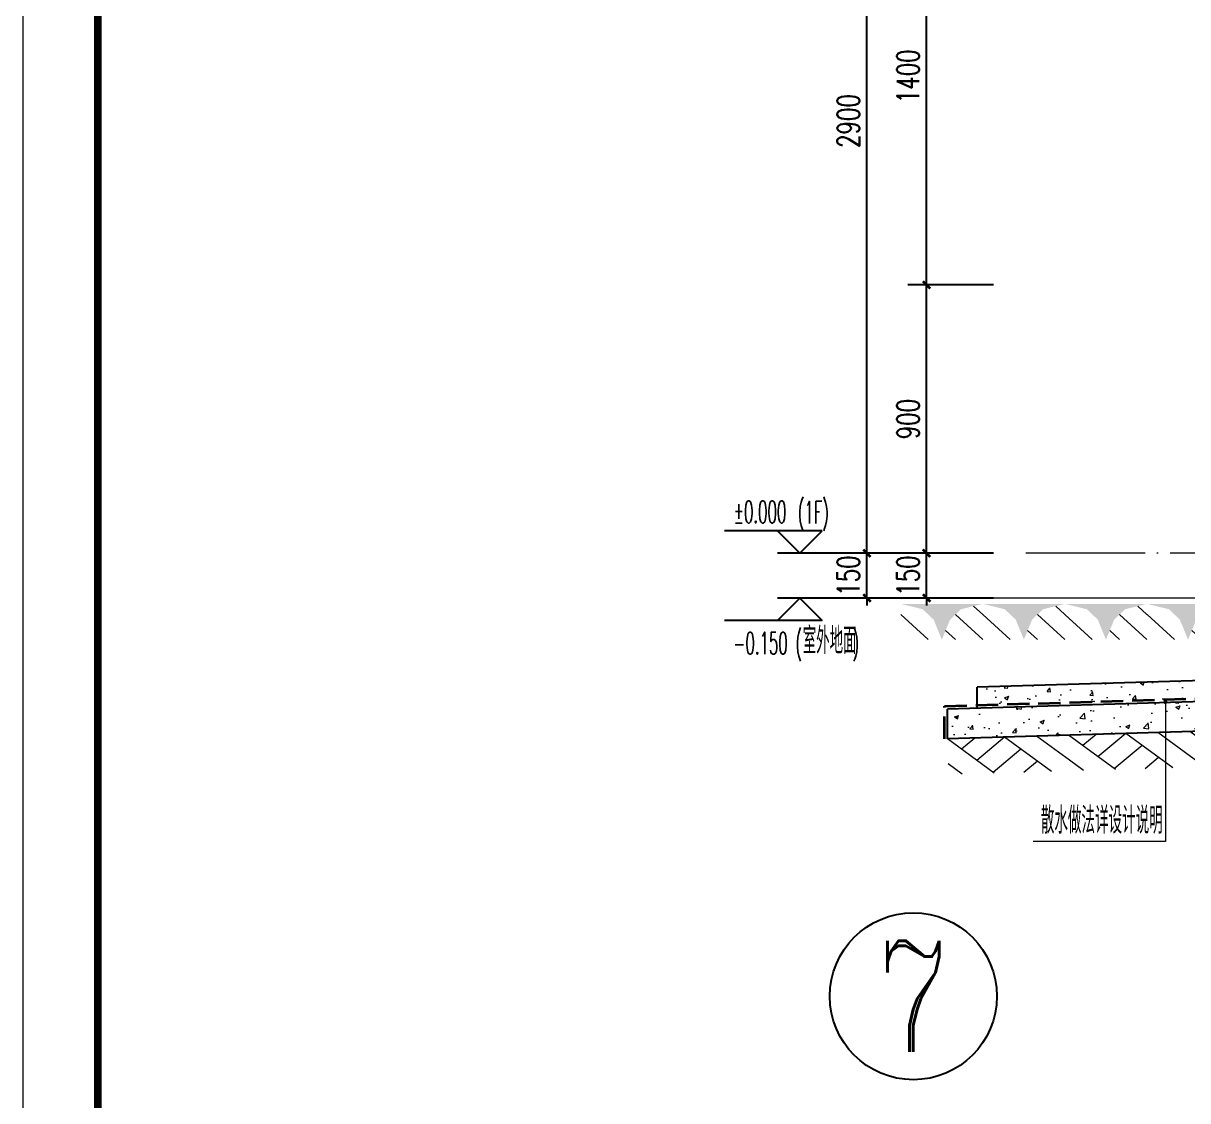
# Model space of a CAD drawing. Extents: x -1712635 to -854203, y -534641 to -21985.
# Drawn here: x -961727 to -957821, y -165728 to -162113 of the extents above; entities that cross this region are included whole.
import ezdxf
from ezdxf.enums import TextEntityAlignment as Align

# ---------------------------------------------------------------- set-up
doc = ezdxf.new("R2010")
doc.units = 0
doc.header["$LTSCALE"] = 1000
doc.linetypes.add('DASH', pattern=[0.35, 0.25, -0.1])
doc.linetypes.add('DOTE', pattern=[2.42, 2, -0.2, 0.02, -0.2])
doc.layers.get('0').update_dxf_attribs({"linetype": 'CONTINUOUS'})
doc.layers.get('Defpoints').update_dxf_attribs({"linetype": 'CONTINUOUS'})
for name, color, linetype in [('AXIS', 3, 'CONTINUOUS'), ('COLUMN', 4, 'CONTINUOUS'), ('DIM_ELEV', 3, 'CONTINUOUS'), ('PUB_DIM', 3, 'CONTINUOUS'), ('PUB_TEXT', 2, 'CONTINUOUS')]:
    doc.layers.add(name, color=color, linetype=linetype)
for name, color, linetype, lineweight in [('AXIS_TEXT', 7, 'CONTINUOUS', 20), ('DOTE', 19, 'DOTE', 9), ('图框', 9, 'CONTINUOUS', 18), ('平面-排水沟', 86, 'CONTINUOUS', 15), ('立面-中轮廓线', 30, 'CONTINUOUS', 35), ('粉刷', 251, 'CONTINUOUS', 9)]:
    doc.layers.add(name, color=color, linetype=linetype, lineweight=lineweight)
doc.styles.add('_TCH_AXIS', font='COMPLEX', dxfattribs={"bigfont": 'GBCBIG'})
doc.styles.add('_TCH_DIM', font='SIMPLEX.shx', dxfattribs={"width": 0.7, "bigfont": 'GBCBIG.shx'})
doc.styles.add('_TCH_DIM_T3', font='SIMPLEX', dxfattribs={"width": 0.705882, "bigfont": 'GBCBIG'})
doc.styles.add('DIM_FONT_T3', font='SIMPLEX', dxfattribs={"width": 0.705882, "bigfont": 'GBCBIG'})
doc.dimstyles.new('_TCH_ARCH&&25', dxfattribs={"dimtxt": 74.375, "dimasz": 25, "dimexe": 62.5, "dimexo": 75, "dimgap": 25, "dimtad": 1, "dimdec": 0, "dimzin": 0, "dimdsep": 46, "dimtxsty": '_TCH_DIM_T3', "dimblk": 'ARCHTICK', "dimcen": 0.09, "dimclrt": 7, "dimazin": 0, "dimtfac": 1, "dimtdec": 0, "dimtix": 1, "dimtmove": 2, "dimatfit": 3, "dimldrblk": 'ARCHTICK', "dimfxl": 0, "dimtolj": 1, "dimtzin": 0, "dimarcsym": 0})
pattern_1 = [(50, (28072.99, 249033.25), (143.452037, -12.550427), [15, -165]), (355, (28072.99, 249033.25), (-27.750267, 150.438427), [12, -132]), (100.4514, (28084.94, 249032.2), (115.701876, 137.88791), [12.74804, -140.22842]), (46.1842, (28072.99, 249073.25), (213.44821, -33.1038), [22.5, -247.5]), (96.6356, (28090.77, 249070.5), (186.93254, 194.82357), [19.12206, -210.3426]), (351.1842, (28072.99, 249073.25), (186.93239, 194.82372), [18, -198]), (21, (28092.99, 249063.25), (119.38141, -80.52378), [15, -165]), (326, (28092.99, 249063.25), (48.663066, 145.03001), [12, -132]), (71.4514, (28102.93, 249056.54), (168.044526, 64.5061), [12.74804, -140.22842]), (37.5, (28072.986, 249033.25), (2.431971, 66.578771), [0, -130.4, 0, -134, 0, -132.5]), (7.5, (28072.986, 249033.25), (52.613907, 78.882342), [0, -76.4, 0, -127.4, 0, -50.5]), (327.5, (28028.386, 249033.25), (106.764487, -4.510974), [0, -50, 0, -156, 0, -207]), (317.5, (28008.39, 249033.25), (116.637234, 20.020996), [0, -65, 0, -103.6, 0, -147])]

# ---------------------------------------------------------------- blocks, each defined once
blk = doc.blocks.new('$LINEPAT$素土夯实')
at = {"color": 0}
for p, q in [((0, -210), (210, 0)), ((120, -300), (420, 0)), ((420, 0), (607.5, -187.5)), ((495, -300), (795, 0)), ((615, 0), (705, -90)), ((315, -105), (502.5, -292.5)), ((210, -210), (300, -300)), ((705, -300), (795, -210))]:
    blk.add_line(p, q, dxfattribs=at)
blk = doc.blocks.new('$LinePat$自然土壤')
at = {"color": 0}
for p, q in [((0, -90), (71, -19)), ((0, -300), (210.7, -89.3)), ((420, -300), (630, -90)), ((210, -300), (286.4, -223.6))]:
    blk.add_line(p, q, dxfattribs=at)
for points in [[(0, 0), (630, 0), (168, -45), (462, -45)], [(168, -45), (462, -45), (252, -132), (378, -132)], [(252, -132), (378, -132), (315, -300)]]:
    blk.add_solid(points, dxfattribs=at)
blk = doc.blocks.new('sanshui')
at = {"layer": '粉刷'}
h = blk.add_hatch(dxfattribs=at)
h.set_pattern_fill('混凝土', color=256, scale=20)
h.set_pattern_definition(pattern_1)
edge = h.paths.add_edge_path()
edge.add_line((346317.8, 427329.6), (346257.8, 427329.6))
edge.add_line((346257.8, 427329.6), (346257.8, 427160.3))
edge.add_arc((346157.8, 427160.3), 100, 271.7184, 360, ccw=False)
edge.add_line((346160.8, 427060.3), (345137.8, 427029.6))
edge.add_line((345137.8, 427029.6), (345137.8, 426969.6))
edge.add_line((345137.8, 426969.6), (346317.8, 427005))
edge.add_line((346317.8, 427005), (346317.8, 427329.6))
h = blk.add_hatch(dxfattribs=at)
h.set_pattern_fill('混凝土', color=256, scale=20)
h.set_pattern_definition(pattern_1)
h.paths.add_polyline_path([(346337.8, 426895.6), (346337.8, 426995.6), (345037.8, 426956.6), (345037.8, 426856.6)])
at = {"layer": 'COLUMN'}
for p, q in [((346257.8, 427329.6), (346317.8, 427329.6)), ((346257.8, 427160.3), (346257.8, 427329.6)), ((346317.8, 426995), (346317.8, 427329.6)), ((346160.8, 427060.3), (345137.8, 427029.6)), ((345137.8, 426959.6), (345137.8, 427029.6)), ((346338.1, 426995.6), (345037.8, 426956.6)), ((345037.8, 426856.6), (345037.8, 426956.6)), ((346338.1, 426895.6), (345037.8, 426856.6))]:
    blk.add_line(p, q, dxfattribs=at)
blk.add_arc((346157.8, 427160.3), 100, 271.7184, 0, dxfattribs=at)
at = {"layer": '立面-中轮廓线', "linetype": 'DASH', "ltscale": 0.3}
blk.add_lwpolyline([(345027.8, 426856.6), (345027.8, 426966.3), (346317.8, 427005)], dxfattribs=at)
at = {"layer": '粉刷'}
blk.add_line((344881.5, 427329.6), (346257.8, 427329.6), dxfattribs=at)
at = {"layer": '粉刷', "yscale": 0.4, "zscale": 0.4}
for name, p, xscale, rotation in [('$LinePat$自然土壤', (345156.8, 427309.6), -0.4369306507241237, 359.9999999999903), ('$LinePat$自然土壤', (345432, 427309.6), -0.4369306507241237, 359.9999999999903), ('$LinePat$自然土壤', (345707.3, 427309.6), -0.4369306507241237, 359.9999999999903), ('$LinePat$自然土壤', (345982.6, 427309.6), -0.4369306507241237, 359.9999999999903), ('$LinePat$自然土壤', (346257.8, 427309.6), -0.4369306507241237, 359.9999999999903), ('$LINEPAT$素土夯实', (345851.2, 426881), -0.5117605352322558, 1.718358001643932), ('$LINEPAT$素土夯实', (346257.8, 426893.2), -0.5117605352322558, 1.718358001643932), ('$LINEPAT$素土夯实', (345444.5, 426868.8), -0.5117605352322558, 1.718358001643932)]:
    blk.add_blockref(name, p, dxfattribs=dict(at, xscale=xscale, rotation=rotation))
blk = doc.blocks.new('GFDDDDRG')
at = {"layer": '图框'}
blk.add_lwpolyline([(923309.8, -107437), (923309.8, -159999.5), (893609.8, -159999.5), (893609.8, -107437)], close=True, dxfattribs=at)
blk.add_lwpolyline([(923309.8, -107437), (923309.8, -159999.5), (893609.8, -159999.5), (893609.8, -107437)], close=True, dxfattribs=at)
at = {"layer": '图框', "const_width": 50}
blk.add_lwpolyline([(894109.8, -159499.5), (922809.8, -159499.5), (922809.8, -108687), (894109.8, -108687)], close=True, dxfattribs=at)
blk = doc.blocks.new('_ArchTick')
at = {"color": 0, "const_width": 0.35}
blk.add_lwpolyline([(-0.5, -0.5), (0.5, 0.5)], dxfattribs=at)
blk = doc.blocks.new('*D2840')
at = {"layer": 'Defpoints', "color": 0}
for p in [(-958696.6, -163890.5), (-958396.6, -163890.5), (-958396.6, -164041)]:
    blk.add_point(p, dxfattribs=at)
at = {"layer": 'PUB_DIM', "color": 0, "lineweight": -2}
for p, q in [((-958696.6, -163890.5), (-958696.6, -163865.5)), ((-958471.6, -163890.5), (-958759.1, -163890.5)), ((-958696.6, -164041), (-958696.6, -163890.5)), ((-958471.6, -164041), (-958759.1, -164041)), ((-958696.6, -164041), (-958696.6, -164066))]:
    blk.add_line(p, q, dxfattribs=at)
at = {"layer": 'PUB_DIM', "color": 0, "lineweight": -2, "xscale": 25, "yscale": 25, "zscale": 25}
for p, rotation in [((-958696.6, -163890.5), 270), ((-958696.6, -164041), 90)]:
    blk.add_blockref('_ArchTick', p, dxfattribs=dict(at, rotation=rotation))
at = {"layer": 'PUB_DIM', "color": 7, "insert": (-958758.8, -163965.8), "char_height": 74.38, "attachment_point": 5, "rotation": 90, "style": '_TCH_DIM_T3'}
blk.add_mtext('\\A1;150', dxfattribs=at)
blk = doc.blocks.new('*D2841')
at = {"layer": 'Defpoints', "color": 0}
for p in [(-958696.6, -162990.5), (-958396.6, -162990.5), (-958396.6, -163890.5)]:
    blk.add_point(p, dxfattribs=at)
at = {"layer": 'PUB_DIM', "color": 0, "lineweight": -2}
for p, q in [((-958471.6, -162990.5), (-958759.1, -162990.5)), ((-958696.6, -163890.5), (-958696.6, -162990.5)), ((-958471.6, -163890.5), (-958759.1, -163890.5))]:
    blk.add_line(p, q, dxfattribs=at)
at = {"layer": 'PUB_DIM', "color": 0, "lineweight": -2, "xscale": 25, "yscale": 25, "zscale": 25}
for p, rotation in [((-958696.6, -162990.5), 90), ((-958696.6, -163890.5), 270)]:
    blk.add_blockref('_ArchTick', p, dxfattribs=dict(at, rotation=rotation))
at = {"layer": 'PUB_DIM', "color": 7, "insert": (-958758.8, -163440.5), "char_height": 74.38, "attachment_point": 5, "rotation": 90, "style": '_TCH_DIM_T3'}
blk.add_mtext('\\A1;900', dxfattribs=at)
blk = doc.blocks.new('*D2842')
at = {"layer": 'Defpoints', "color": 0}
for p in [(-958696.6, -161590.5), (-958396.6, -161590.5), (-958396.6, -162990.5)]:
    blk.add_point(p, dxfattribs=at)
at = {"layer": 'PUB_DIM', "color": 0, "lineweight": -2}
for p, q in [((-958471.6, -161590.5), (-958759.1, -161590.5)), ((-958696.6, -162990.5), (-958696.6, -161590.5)), ((-958471.6, -162990.5), (-958759.1, -162990.5))]:
    blk.add_line(p, q, dxfattribs=at)
at = {"layer": 'PUB_DIM', "color": 0, "lineweight": -2, "xscale": 25, "yscale": 25, "zscale": 25}
for p, rotation in [((-958696.6, -161590.5), 90), ((-958696.6, -162990.5), 270)]:
    blk.add_blockref('_ArchTick', p, dxfattribs=dict(at, rotation=rotation))
at = {"layer": 'PUB_DIM', "color": 7, "insert": (-958758.8, -162290.5), "char_height": 74.38, "attachment_point": 5, "rotation": 90, "style": '_TCH_DIM_T3'}
blk.add_mtext('\\A1;1400', dxfattribs=at)
blk = doc.blocks.new('*D2843')
at = {"layer": 'Defpoints', "color": 0}
for p in [(-958896.6, -163890.5), (-958396.6, -163890.5), (-958396.6, -164041)]:
    blk.add_point(p, dxfattribs=at)
at = {"layer": 'PUB_DIM', "color": 0, "lineweight": -2}
for p, q in [((-958896.6, -163890.5), (-958896.6, -163865.5)), ((-958471.6, -163890.5), (-958959.1, -163890.5)), ((-958896.6, -164041), (-958896.6, -163890.5)), ((-958471.6, -164041), (-958959.1, -164041)), ((-958896.6, -164041), (-958896.6, -164066))]:
    blk.add_line(p, q, dxfattribs=at)
at = {"layer": 'PUB_DIM', "color": 0, "lineweight": -2, "xscale": 25, "yscale": 25, "zscale": 25}
for p, rotation in [((-958896.6, -163890.5), 270), ((-958896.6, -164041), 90)]:
    blk.add_blockref('_ArchTick', p, dxfattribs=dict(at, rotation=rotation))
at = {"layer": 'PUB_DIM', "color": 7, "insert": (-958958.8, -163965.8), "char_height": 74.38, "attachment_point": 5, "rotation": 90, "style": '_TCH_DIM_T3'}
blk.add_mtext('\\A1;150', dxfattribs=at)
blk = doc.blocks.new('*D2844')
at = {"layer": 'Defpoints', "color": 0}
for p in [(-958896.6, -160990.5), (-958396.6, -160990.5), (-958396.6, -163890.5)]:
    blk.add_point(p, dxfattribs=at)
at = {"layer": 'PUB_DIM', "color": 0, "lineweight": -2}
for p, q in [((-958471.6, -160990.5), (-958959.1, -160990.5)), ((-958896.6, -163890.5), (-958896.6, -160990.5)), ((-958471.6, -163890.5), (-958959.1, -163890.5))]:
    blk.add_line(p, q, dxfattribs=at)
at = {"layer": 'PUB_DIM', "color": 0, "lineweight": -2, "xscale": 25, "yscale": 25, "zscale": 25}
for p, rotation in [((-958896.6, -160990.5), 90), ((-958896.6, -163890.5), 270)]:
    blk.add_blockref('_ArchTick', p, dxfattribs=dict(at, rotation=rotation))
at = {"layer": 'PUB_DIM', "color": 7, "insert": (-958958.8, -162440.5), "char_height": 74.38, "attachment_point": 5, "rotation": 90, "style": '_TCH_DIM_T3'}
blk.add_mtext('\\A1;2900', dxfattribs=at)
blk = doc.blocks.new('20210902.15310896')
at = {"layer": 'DOTE', "color": 1, "linetype": 'DOTE', "ltscale": 0.2}
blk.add_line((80411.7, -132145.9), (78043, -132145.9), dxfattribs=at)

msp = doc.modelspace()

# ---------------------------------------------------------------- linework, layer by layer
at = {"layer": 'AXIS', "color": 6}
msp.add_circle((-958741.02, -165377.09), 280, dxfattribs=at)
at = {"layer": 'DIM_ELEV'}
for p, q in [((-959046.61, -163815.52), (-959374.61, -163815.52)), ((-959121.61, -163890.52), (-959196.61, -163815.52)), ((-959121.61, -163890.52), (-959046.61, -163815.52)), ((-958696.61, -163890.52), (-959196.61, -163890.52)), ((-959121.61, -164040.99), (-959196.61, -164115.99)), ((-958696.61, -164040.99), (-959196.61, -164040.99)), ((-959121.61, -164040.99), (-959046.61, -164115.99)), ((-959046.61, -164115.99), (-959374.61, -164115.99))]:
    msp.add_line(p, q, dxfattribs=at)
at = {"layer": '平面-排水沟'}
for p, q in [((-957895.43, -164390.11), (-957895.43, -164857.95)), ((-957895.43, -164857.95), (-958339.56, -164857.95))]:
    msp.add_line(p, q, dxfattribs=at)
at = {"layer": '平面-排水沟', "const_width": 6.67}
msp.add_lwpolyline([(-957895.43, -164386.77, 1), (-957895.43, -164393.44, 1)], format="xyb", close=True, dxfattribs=at)

# ---------------------------------------------------------------- block references
at = {"xscale": 0.5, "yscale": 0.5, "zscale": 0.5}
msp.add_blockref('GFDDDDRG', (-1408531.4, -89164.01), dxfattribs=at)
msp.add_blockref('sanshui', (-1303664.54, -591370.15))
at = {"layer": 'DOTE'}
msp.add_blockref('20210902.15310896', (-1036439.59, -31744.62), dxfattribs=at)

# ---------------------------------------------------------------- texts
at = {"layer": 'AXIS_TEXT', "color": 6, "style": '_TCH_AXIS'}
msp.add_text('7', height=372.76, dxfattribs=at).set_placement((-958865.28, -165563.47), (-958616.77, -165563.47), align=Align.FIT)
at = {"layer": 'PUB_TEXT'}
for s, height, style, width, p in [('%%P0.000', 74.375, '_TCH_DIM', 0.494118, (-959343.61, -163789.27)), ('(1F)', 74.375, '_TCH_DIM', 0.494118, (-959128.23, -163790.49)), ('-0.150', 74.375, '_TCH_DIM', 0.494118, (-959345.01, -164229.74)), ('(', 74.38, '_TCH_DIM', 0.494118, (-959136.28, -164228.51)), ('室外地面', 89.362, '_TCH_DIM', 0.7, (-959111.78, -164228.51)), (')', 74.38, '_TCH_DIM', 0.494118, (-958944.97, -164228.51)), ('散水做法详设计说明', 89.362, 'DIM_FONT_T3', 0.705882, (-958313.31, -164831.7))]:
    msp.add_text(s, height=height, dxfattribs=dict(at, style=style, width=width)).set_placement(p)

# ---------------------------------------------------------------- dimensions: what is measured, and where the dimension line sits
at = {"layer": 'PUB_DIM'}
for p1, p2, distance, picture, middle in [((-958396.61, -163890.52), (-958396.61, -160990.52), 500, '*D2844', (-958958.8, -162440.52)), ((-958396.61, -162990.51), (-958396.61, -161590.52), 300, '*D2842', (-958758.8, -162290.51)), ((-958396.61, -163890.52), (-958396.61, -162990.51), 300, '*D2841', (-958758.8, -163440.51)), ((-958396.61, -164040.99), (-958396.61, -163890.52), 500, '*D2843', (-958958.8, -163965.75)), ((-958396.61, -164040.99), (-958396.61, -163890.52), 300, '*D2840', (-958758.8, -163965.75))]:
    dim = msp.add_aligned_dim(p1=p1, p2=p2, distance=distance, dimstyle='_TCH_ARCH&&25', dxfattribs=at)
    dim.commit()
    dim.dimension.update_dxf_attribs({"geometry": picture, "text_midpoint": middle})

doc.saveas('drawing.dxf')
